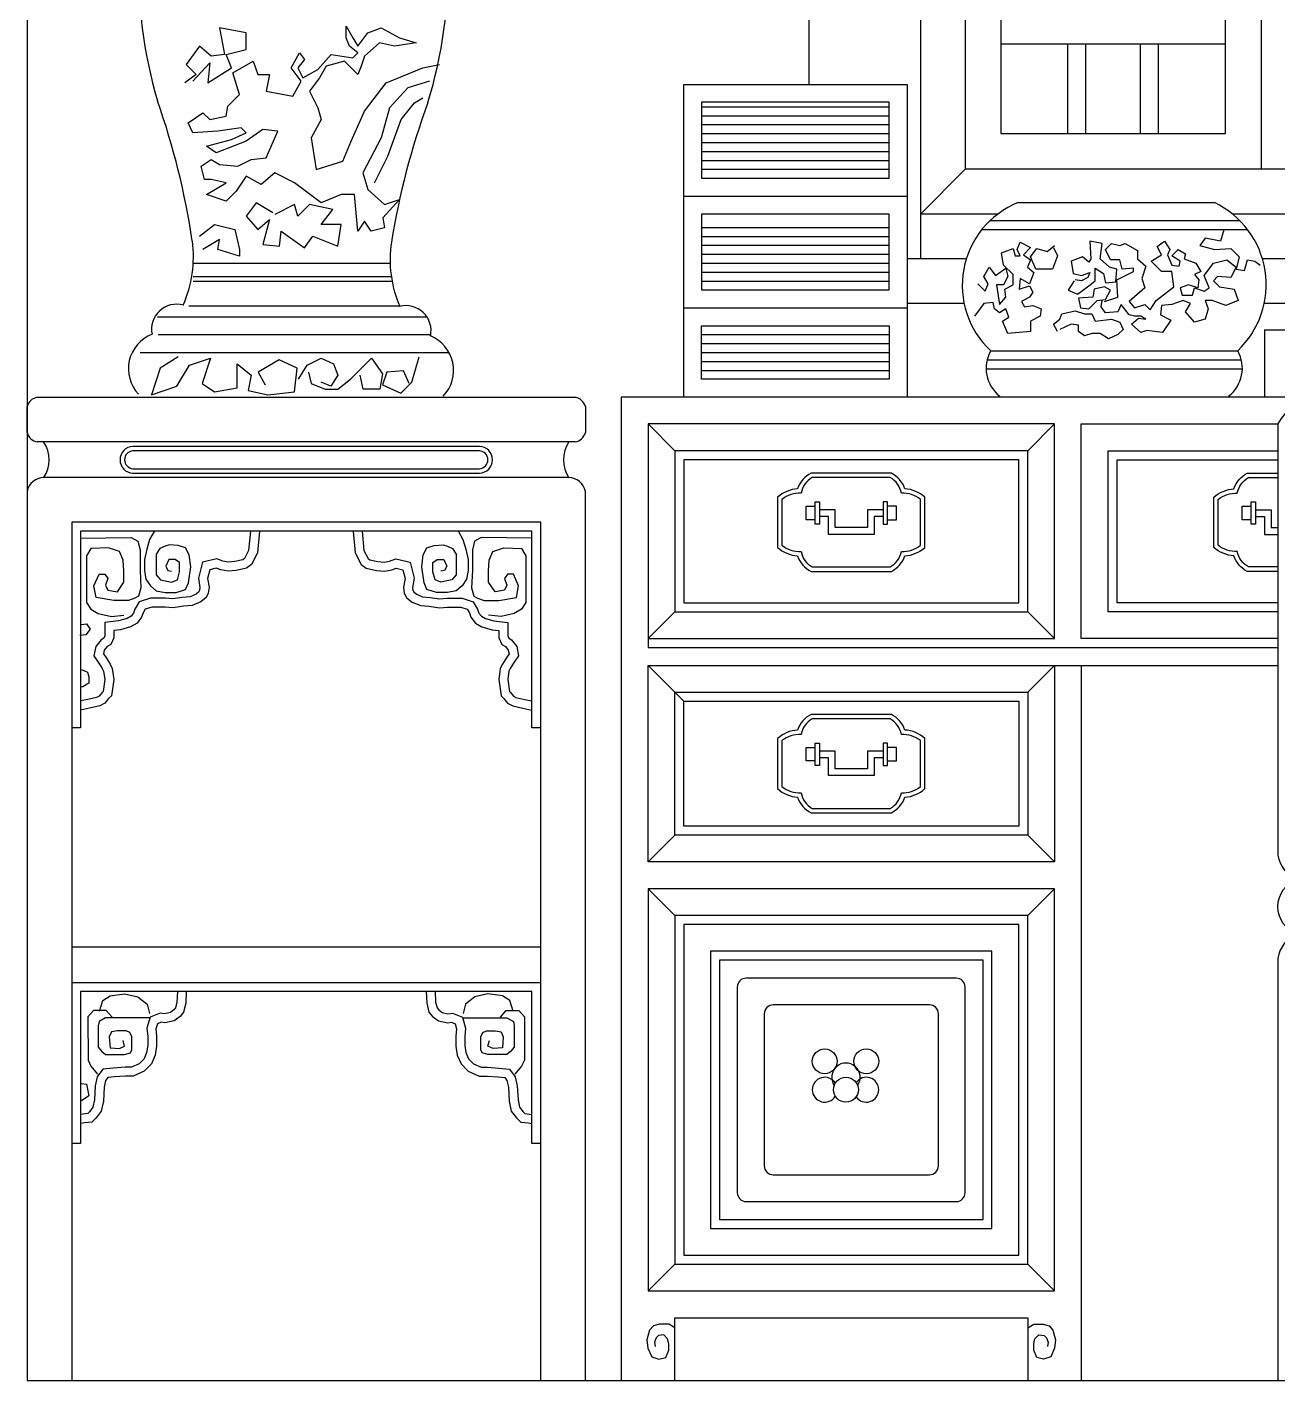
# Model space of a CAD drawing. Extents: x -66030 to 95157, y -13132 to 45879.
# Drawn here: x 77443 to 79134, y -8366 to -6535 of the extents above; entities that cross this region are included whole.
import ezdxf

# ---------------------------------------------------------------- set-up
doc = ezdxf.new("R2010")
doc.units = 0
doc.header["$LTSCALE"] = 100
doc.header["$MEASUREMENT"] = 0
doc.layers.add('立面框架', color=3, linetype='CONTINUOUS')

msp = doc.modelspace()

# ---------------------------------------------------------------- linework, layer by layer
at = {"layer": '立面框架'}
for p, q in [((78499.9, -4522.6), (78499.9, -6613)), ((78650.9, -4522.6), (78650.9, -6848.6)), ((78711.3, -5096.6), (78711.3, -6727.8)), ((79111.6, -5096.6), (79111.6, -6727.8)), ((78759.7, -5144.9), (78759.7, -6679.4)), ((79063.3, -6679.4), (79063.3, -5144.9)), ((79063.3, -6558.6), (78759.7, -6558.6)), ((78850.3, -6679.4), (78850.3, -6558.6)), ((78874.5, -6679.4), (78874.5, -6558.6)), ((78948.5, -6679.4), (78948.5, -6558.6)), ((78972.6, -6679.4), (78972.6, -6558.6)), ((78330.7, -7035.9), (78330.7, -6613)), ((78330.7, -6613), (78632.8, -6613)), ((78632.8, -6613), (78632.8, -7035.9)), ((78354.9, -6637.1), (78354.9, -6739.8)), ((78608.6, -6637.1), (78354.9, -6637.1)), ((78354.9, -6643.2), (78608.6, -6643.2)), ((78608.6, -6739.8), (78608.6, -6637.1)), ((78354.9, -6655.3), (78608.6, -6655.3)), ((78354.9, -6667.3), (78608.6, -6667.3)), ((78354.9, -6679.4), (78608.6, -6679.4)), ((78759.7, -6679.4), (79063.3, -6679.4)), ((78354.9, -6691.5), (78608.6, -6691.5)), ((78354.9, -6703.6), (78608.6, -6703.6)), ((78354.9, -6715.7), (78608.6, -6715.7)), ((78354.9, -6727.8), (78608.6, -6727.8)), ((78711.3, -6727.8), (78650.9, -6788.2)), ((79164.4, -6727.8), (78711.3, -6727.8)), ((78354.9, -6739.8), (78608.6, -6739.8)), ((78330.7, -6764), (78632.8, -6764)), ((78354.9, -6788.2), (78354.9, -6890.9)), ((78608.6, -6788.2), (78354.9, -6788.2)), ((78608.6, -6890.9), (78608.6, -6788.2)), ((78755.5, -6788.2), (78650.9, -6788.2)), ((78782.7, -6772.8), (79048.6, -6772.8)), ((79164.4, -6788.2), (79072.9, -6788.2)), ((78354.9, -6806.3), (78608.6, -6806.3)), ((78354.9, -6818.4), (78608.6, -6818.4)), ((78354.9, -6830.5), (78608.6, -6830.5)), ((78354.9, -6842.5), (78608.6, -6842.5)), ((77667.4, -6854.6), (77933.7, -6854.6)), ((78354.9, -6854.6), (78608.6, -6854.6)), ((78712.9, -6848.6), (78632.8, -6848.6)), ((79164.4, -6848.6), (79113.3, -6848.6)), ((77667.4, -6872.8), (77935.2, -6872.8)), ((77667.4, -6878.8), (77936.2, -6878.8)), ((78354.9, -6866.7), (78608.6, -6866.7)), ((78354.9, -6878.8), (78608.6, -6878.8)), ((78354.9, -6890.9), (78608.6, -6890.9)), ((77661.4, -6912.5), (77947.9, -6912.5)), ((78330.7, -6915), (78632.8, -6915)), ((78709.8, -6909), (78632.8, -6909)), ((79164.4, -6909), (79115.8, -6909)), ((77619, -6927.1), (77983.2, -6927.1)), ((77620.1, -6951.3), (77989.2, -6951.3)), ((78354.9, -7011.7), (78354.9, -6939.2)), ((78354.9, -6939.2), (78608.6, -6939.2)), ((78354.9, -6951.3), (78608.6, -6951.3)), ((78608.6, -6939.2), (78608.6, -7011.7)), ((79726.3, -6945.3), (79115.8, -6945.3)), ((79116.1, -6945.3), (79116.1, -7035.9)), ((78354.9, -6963.4), (78608.6, -6963.4)), ((78745.9, -6973.1), (79079.9, -6973.1)), ((77595.8, -6975.5), (78013.5, -6975.5)), ((78354.9, -6975.5), (78608.6, -6975.5)), ((78354.9, -6987.5), (78608.6, -6987.5)), ((78354.9, -6999.6), (78608.6, -6999.6)), ((78608.6, -7011.7), (78354.9, -7011.7)), ((77456.5, -7035.9), (78184, -7035.9)), ((79167.7, -7035.9), (78246.1, -7035.9)), ((78246.1, -7035.9), (78246.1, -8365)), ((77442.6, -7083.8), (77442.6, -7048.4)), ((78197.8, -7048.4), (78197.8, -7083.8)), ((78282.4, -7072.1), (78282.4, -7362.1)), ((78832.2, -7072.1), (78282.4, -7072.1)), ((78832.2, -7362.1), (78832.2, -7072.1)), ((78868.4, -7362.1), (78868.4, -7072.1)), ((78868.4, -7072.1), (79134.2, -7072.1)), ((78184, -7096.3), (77456.5, -7096.3)), ((78175.4, -7144.6), (77465, -7144.6)), ((77442.6, -7163.2), (77442.6, -8365)), ((78197.8, -8365), (78197.8, -7163.2)), ((78137.4, -7205), (77503.1, -7205)), ((77503.1, -7205), (77503.1, -8365)), ((78137.4, -8365), (78137.4, -7205)), ((78125.3, -7217.1), (77515.1, -7217.1)), ((77515.1, -7217.1), (77515.1, -7482.9)), ((77756.8, -7217.1), (77754.1, -7246.3)), ((77883.7, -7217.1), (77886.4, -7246.3)), ((78125.3, -7482.9), (78125.3, -7217.1)), ((77754.1, -7246.3), (77746.2, -7262.1)), ((77886.4, -7246.3), (77894.3, -7262.1)), ((77746.2, -7262.1), (77739.2, -7267.1)), ((77894.3, -7262.1), (77901.2, -7267.1)), ((77689.7, -7269.1), (77686.7, -7280.9)), ((77686.7, -7280.9), (77688.7, -7292.8)), ((77698.6, -7267.1), (77689.7, -7269.1)), ((77704.5, -7269.1), (77698.6, -7267.1)), ((77714.5, -7271), (77704.5, -7269.1)), ((77725.4, -7270), (77714.5, -7271)), ((77739.2, -7267.1), (77725.4, -7270)), ((77901.2, -7267.1), (77915.1, -7270)), ((77915.1, -7270), (77926, -7271)), ((77926, -7271), (77935.9, -7269.1)), ((77935.9, -7269.1), (77941.9, -7267.1)), ((77941.9, -7267.1), (77950.8, -7269.1)), ((77950.8, -7269.1), (77953.8, -7280.9)), ((77953.8, -7280.9), (77951.8, -7292.8)), ((77687.7, -7300.7), (77684.7, -7306.7)), ((77688.7, -7292.8), (77687.7, -7300.7)), ((77951.8, -7292.8), (77952.8, -7300.7)), ((77952.8, -7300.7), (77955.7, -7306.7)), ((77611.4, -7319.6), (77602.5, -7322.5)), ((77629.2, -7319.6), (77611.4, -7319.6)), ((77640.1, -7320.6), (77629.2, -7319.6)), ((77654, -7318.6), (77640.1, -7320.6)), ((77665.9, -7317.6), (77654, -7318.6)), ((77677.8, -7312.6), (77665.9, -7317.6)), ((77684.7, -7306.7), (77677.8, -7312.6)), ((77955.7, -7306.7), (77962.7, -7312.6)), ((77962.7, -7312.6), (77974.6, -7317.6)), ((77974.6, -7317.6), (77986.5, -7318.6)), ((77986.5, -7318.6), (78000.3, -7320.6)), ((78000.3, -7320.6), (78011.2, -7319.6)), ((78011.2, -7319.6), (78029.1, -7319.6)), ((78029.1, -7319.6), (78038, -7322.5)), ((77597.5, -7333.4), (77591.6, -7341.4)), ((77599.5, -7327.5), (77597.5, -7333.4)), ((77602.5, -7322.5), (77599.5, -7327.5)), ((78038, -7322.5), (78041, -7327.5)), ((78041, -7327.5), (78043, -7333.4)), ((78043, -7333.4), (78048.9, -7341.4)), ((77568.8, -7350.3), (77559.8, -7351.3)), ((77559.8, -7351.3), (77559.8, -7361.2)), ((77582.6, -7346.3), (77568.8, -7350.3)), ((77591.6, -7341.4), (77582.6, -7346.3)), ((78048.9, -7341.4), (78057.8, -7346.3)), ((78057.8, -7346.3), (78071.7, -7350.3)), ((78071.7, -7350.3), (78080.6, -7351.3)), ((78080.6, -7351.3), (78080.6, -7361.2)), ((77550.9, -7373), (77547, -7378)), ((77555.9, -7370.1), (77550.9, -7373)), ((77559.8, -7361.2), (77555.9, -7370.1)), ((78080.6, -7361.2), (78084.6, -7370.1)), ((78084.6, -7370.1), (78089.5, -7373)), ((78089.5, -7373), (78093.5, -7378)), ((78282.4, -7362.1), (78282.4, -7374.2)), ((78282.4, -7362.1), (78832.2, -7362.1)), ((78282.4, -7374.2), (79134.2, -7374.2)), ((79134.2, -7362.1), (78868.4, -7362.1)), ((77547, -7378), (77546, -7383)), ((77546, -7383), (77549.9, -7388.9)), ((77549.9, -7388.9), (77554.9, -7396.8)), ((78090.5, -7388.9), (78085.6, -7396.8)), ((78094.5, -7383), (78090.5, -7388.9)), ((78093.5, -7378), (78094.5, -7383)), ((77554.9, -7396.8), (77557.9, -7402.8)), ((77557.9, -7402.8), (77559.8, -7417.6)), ((78082.6, -7402.8), (78080.6, -7417.6)), ((78085.6, -7396.8), (78082.6, -7402.8)), ((78282.4, -7664.2), (78282.4, -7398.4)), ((78282.4, -7398.4), (78832.2, -7398.4)), ((78832.2, -7398.4), (79134.2, -7398.4)), ((78832.2, -7398.4), (78832.2, -7664.2)), ((78868.4, -7398.4), (78868.4, -8365)), ((77559.8, -7417.6), (77556.9, -7439.4)), ((78080.6, -7417.6), (78083.6, -7439.4)), ((77547.9, -7449.3), (77541, -7453.3)), ((77552.9, -7443.4), (77547.9, -7449.3)), ((77556.9, -7439.4), (77552.9, -7443.4)), ((78083.6, -7439.4), (78087.6, -7443.4)), ((78087.6, -7443.4), (78092.5, -7449.3)), ((78092.5, -7449.3), (78099.4, -7453.3)), ((77527.1, -7456.2), (77515.1, -7458.8)), ((77541, -7453.3), (77527.1, -7456.2)), ((78099.4, -7453.3), (78113.3, -7456.2)), ((78113.3, -7456.2), (78125.3, -7458.8)), ((77515.1, -7482.9), (77503.1, -7482.9)), ((78137.4, -7482.9), (78125.3, -7482.9)), ((78832.2, -7664.2), (78282.4, -7664.2)), ((78832.2, -7700.4), (78282.4, -7700.4)), ((78282.4, -7700.4), (78282.4, -8244.2)), ((78832.2, -8244.2), (78832.2, -7700.4)), ((77503.1, -7779), (78137.4, -7779)), ((78747.6, -7785), (78367, -7785)), ((78367, -7785), (78367, -8159.6)), ((78735.5, -7797.1), (78379.1, -7797.1)), ((78379.1, -7797.1), (78379.1, -8147.5)), ((78735.5, -8147.5), (78735.5, -7797.1)), ((78747.6, -8159.6), (78747.6, -7785)), ((77503.1, -7827.3), (78137.4, -7827.3)), ((78125.3, -7839.4), (77515.1, -7839.4)), ((77515.1, -7839.4), (77515.1, -8044.8)), ((77658, -7839.4), (77657.4, -7855.3)), ((77982.4, -7839.4), (77983.1, -7855.3)), ((78125.3, -8044.8), (78125.3, -7839.4)), ((77654.4, -7867.1), (77649.5, -7873)), ((77657.4, -7855.3), (77654.4, -7867.1)), ((77983.1, -7855.3), (77986, -7867.1)), ((77986, -7867.1), (77991, -7873)), ((77618.9, -7882.9), (77616.9, -7889.8)), ((77623.8, -7880.9), (77618.9, -7882.9)), ((77628.8, -7881.9), (77623.8, -7880.9)), ((77641.6, -7878.9), (77628.8, -7881.9)), ((77649.5, -7873), (77641.6, -7878.9)), ((77991, -7873), (77998.9, -7878.9)), ((77998.9, -7878.9), (78011.7, -7881.9)), ((78011.7, -7881.9), (78016.6, -7880.9)), ((78016.6, -7880.9), (78021.6, -7882.9)), ((78021.6, -7882.9), (78023.5, -7889.8)), ((77616.9, -7889.8), (77617.9, -7899.6)), ((77617.9, -7899.6), (77617.9, -7913.4)), ((78023.5, -7889.8), (78022.5, -7899.6)), ((78022.5, -7899.6), (78022.5, -7913.4)), ((77617.9, -7913.4), (77615.9, -7925.3)), ((78022.5, -7913.4), (78024.5, -7925.3)), ((77611, -7937.1), (77601.1, -7947)), ((77615.9, -7925.3), (77611, -7937.1)), ((78024.5, -7925.3), (78029.5, -7937.1)), ((78029.5, -7937.1), (78039.3, -7947)), ((77548.9, -7959.8), (77546.9, -7968.7)), ((77551.8, -7955.8), (77548.9, -7959.8)), ((77560.7, -7954.9), (77551.8, -7955.8)), ((77575.5, -7953.9), (77560.7, -7954.9)), ((77586.3, -7953.9), (77575.5, -7953.9)), ((77601.1, -7947), (77586.3, -7953.9)), ((78039.3, -7947), (78054.1, -7953.9)), ((78054.1, -7953.9), (78065, -7953.9)), ((78065, -7953.9), (78079.8, -7954.9)), ((78079.8, -7954.9), (78088.6, -7955.8)), ((78088.6, -7955.8), (78091.6, -7959.8)), ((78091.6, -7959.8), (78093.6, -7968.7)), ((77546.9, -7968.7), (77545.9, -7987.4)), ((78093.6, -7968.7), (78094.6, -7987.4)), ((77545.9, -7987.4), (77542.9, -8001.2)), ((78094.6, -7987.4), (78097.5, -8001.2)), ((77530.1, -8016), (77520.2, -8017)), ((77536, -8010.1), (77530.1, -8016)), ((77542.9, -8001.2), (77536, -8010.1)), ((78097.5, -8001.2), (78104.4, -8010.1)), ((78104.4, -8010.1), (78110.3, -8016)), ((78110.3, -8016), (78120.2, -8017)), ((77520.2, -8017), (77515.3, -8017.9)), ((78120.2, -8017), (78125.1, -8017.9)), ((77515.1, -8044.8), (77503.1, -8044.8)), ((78137.4, -8044.8), (78125.3, -8044.8)), ((78367, -8159.6), (78747.6, -8159.6)), ((78379.1, -8147.5), (78735.5, -8147.5)), ((78282.4, -8244.2), (78832.2, -8244.2)), ((78318.6, -8365), (78318.6, -8280.4)), ((78318.6, -8280.4), (78795.9, -8280.4)), ((78795.9, -8280.4), (78795.9, -8365))]:
    msp.add_line(p, q, dxfattribs=at)
for points in [[(77442.6, -8365), (83182, -8365), (83182, -4377.6), (82306, -4377.6), (82306, -4293.1), (82336.2, -4293.1), (82336.2, -4220.6), (78288.4, -4220.6), (78288.4, -4293.1), (78318.6, -4293.1), (78318.6, -4377.6), (77442.6, -4377.6), (77442.6, -8365)], [(77667, -6608.6), (77689.6, -6583.8), (77687.3, -6610.9), (77718.9, -6590.6), (77712.1, -6572.6), (77739.1, -6565.8), (77739.1, -6543.3), (77703.1, -6536.5), (77709.8, -6572.6), (77691.8, -6574.8), (77676, -6561.3), (77658, -6586.1), (77671.5, -6599.6), (77655.8, -6610.9)], [(77987, -6608.6), (77957.7, -6617.6), (77933, -6644.6), (77921.7, -6685.2), (77896.9, -6732.5), (77903.7, -6755), (77926.2, -6775.3), (77946.5, -6768.5), (77923.9, -6793.3), (77926.2, -6806.8), (77908.2, -6811.3), (77899.2, -6797.8), (77890.1, -6811.3), (77885.6, -6761.8), (77867.6, -6761.8), (77840.6, -6773), (77804.5, -6746), (77777.5, -6732.5), (77759.4, -6748.2), (77739.1, -6737), (77725.6, -6757.2), (77712.1, -6770.8), (77685.1, -6761.8), (77712.1, -6746), (77691.8, -6741.5), (77682.8, -6741.5), (77678.3, -6723.5), (77691.8, -6714.5), (77703.1, -6721.2), (77727.9, -6723.5), (77745.9, -6714.5), (77766.2, -6712.2), (77782, -6676.2), (77761.7, -6673.9), (77739.1, -6689.7), (77698.6, -6705.4), (77685.1, -6696.4), (77718.9, -6687.4), (77739.1, -6678.4), (77732.4, -6671.7), (77700.8, -6676.2), (77667, -6678.4), (77660.3, -6664.9), (77680.5, -6651.4), (77689.6, -6660.4), (77712.1, -6655.9), (77714.3, -6642.4), (77730.1, -6626.6), (77721.1, -6597.3), (77748.2, -6581.6), (77754.9, -6599.6), (77770.7, -6599.6), (77766.2, -6622.1), (77802.2, -6628.9), (77813.5, -6608.6), (77800, -6590.6), (77811.3, -6570.3), (77818, -6579.3), (77809, -6590.6), (77815.8, -6604.1), (77836, -6592.8), (77854.1, -6572.6), (77883.4, -6577.1), (77890.1, -6570.3), (77878.9, -6561.3), (77874.4, -6550.1), (77874.4, -6534.3), (77883.4, -6550.1), (77890.1, -6561.3), (77903.7, -6543.3), (77921.7, -6536.5), (77946.5, -6550.1), (77969, -6556.8), (77939.7, -6561.3), (77919.4, -6556.8), (77899.2, -6574.8), (77894.6, -6588.3), (77890.1, -6599.6), (77872.1, -6581.6), (77847.3, -6588.3), (77838.3, -6604.1), (77824.8, -6622.1), (77836, -6644.6), (77840.6, -6660.4), (77827, -6685.2), (77833.8, -6728), (77869.9, -6716.7), (77881.1, -6689.7), (77899.2, -6649.1), (77928.4, -6610.9), (77978, -6590.6), (78000.6, -6586.1)], [(77912.7, -6746), (77930.7, -6710), (77948.7, -6660.4), (77966.8, -6637.9), (77978, -6631.1)], [(77775.2, -6786.5), (77752.7, -6773), (77739.1, -6791), (77754.9, -6809), (77770.7, -6795.5), (77761.7, -6829.3), (77784.2, -6831.6), (77786.5, -6811.3), (77818, -6833.8), (77829.3, -6818.1), (77863.1, -6831.6), (77867.6, -6802.3), (77840.6, -6802.3), (77856.3, -6782), (77824.8, -6775.3), (77809, -6791), (77804.5, -6775.3), (77777.5, -6788.8)], [(77676, -6818.1), (77696.3, -6802.3), (77723.4, -6809), (77730.1, -6836.1), (77730.1, -6845.1), (77700.8, -6836.1), (77703.1, -6822.6), (77680.5, -6836.1)], [(78745.1, -6797), (79082.6, -6797)], [(78728.4, -6882.6), (78738.2, -6892.4), (78742.4, -6882.6), (78736.8, -6872.8), (78743.8, -6860.2), (78752.2, -6871.4), (78766.3, -6861.6), (78769.1, -6872.8), (78763.4, -6884), (78753.6, -6884), (78757.8, -6910.7), (78766.3, -6900.8), (78764.8, -6889.6), (78776.1, -6884), (78776.1, -6870), (78763.4, -6857.4), (78760.6, -6840.5), (78776.1, -6834.9), (78778.9, -6844.7), (78785.9, -6844.7), (78781.7, -6836.3), (78785.9, -6826.5), (78799.9, -6833.5), (78790.1, -6843.3)], [(78734, -6809.1), (79093.2, -6809.1)], [(78858.9, -6878.4), (78850.5, -6891), (78863.1, -6896.6), (78878.5, -6885.4), (78887, -6878.4), (78887, -6861.6), (78898.2, -6868.6), (78901, -6881.2), (78915, -6879.8), (78916.4, -6863), (78906.6, -6860.2), (78894, -6848.9), (78896.8, -6827.9), (78879.9, -6825.1), (78881.4, -6848.9), (78878.5, -6853.2), (78870.1, -6846.1), (78854.7, -6851.8), (78857.5, -6868.6), (78868.7, -6871.4), (78879.9, -6867.2), (78877.1, -6874.2), (78868.7, -6878.4), (78860.3, -6877)], [(78899.6, -6906.5), (78917.8, -6900.8), (78916.4, -6877), (78938.9, -6865.8), (78938.9, -6861.6), (78923.5, -6863), (78920.7, -6850.3), (78908, -6850.3), (78901, -6836.3), (78909.4, -6827.9), (78920.7, -6830.7), (78927.7, -6827.9), (78944.5, -6837.7), (78944.5, -6848.9), (78955.7, -6858.8), (78950.1, -6875.6), (78954.3, -6888.2), (78933.3, -6906.5), (78940.3, -6914.9), (78954.3, -6910.7), (78961.4, -6917.7), (78969.8, -6905.1), (78993.6, -6886.8), (78990.8, -6865.8), (78976.8, -6865.8), (78962.8, -6851.8), (78976.8, -6843.3), (78971.2, -6832.1), (78981, -6825.1), (78988, -6836.3), (78985.2, -6843.3), (78990.8, -6857.4), (79000.7, -6858.8), (79002.1, -6851.8), (78990.8, -6844.7), (78999.3, -6836.3), (79009.1, -6841.9), (79007.7, -6848.9), (79023.1, -6854.6), (79030.1, -6865.8), (79021.7, -6870), (79027.3, -6877), (79025.9, -6888.2), (79013.3, -6884), (79002.1, -6888.2), (79004.9, -6898), (79018.9, -6898), (79021.7, -6888.2), (79034.4, -6892.4), (79041.4, -6888.2), (79034.4, -6871.4), (79047, -6854.6), (79065.2, -6850.3), (79077.9, -6860.2), (79070.8, -6874.2), (79052.6, -6872.8), (79047, -6878.4), (79055.4, -6886.8), (79075.1, -6889.6), (79080.7, -6905.1), (79063.8, -6912.1), (79045.6, -6905.1), (79035.8, -6905.1), (79040, -6916.3), (79035.8, -6930.3), (79021.7, -6934.5), (79009.1, -6920.5), (79016.1, -6909.3), (79006.3, -6905.1), (78990.8, -6910.7), (78976.8, -6912.1), (78975.4, -6924.7), (78989.4, -6931.7), (78978.2, -6948.5), (78957.1, -6945.7), (78948.7, -6948.5), (78936.1, -6937.3), (78945.9, -6928.9), (78955.7, -6930.3), (78948.7, -6926.1), (78940.3, -6926.1), (78933.3, -6924.7), (78922.1, -6910.7), (78917.8, -6920.5), (78901, -6921.9), (78895.4, -6913.5), (78896.8, -6905.1)], [(79061, -6809.7), (79056.8, -6825.1), (79035.8, -6820.9), (79028.7, -6830.7), (79048.4, -6836.3), (79070.8, -6834.9), (79082.1, -6846.1), (79077.9, -6863), (79089.1, -6864.4), (79093.3, -6850.3), (79103.1, -6851.8), (79110.1, -6857.4)], [(78790.1, -6843.3), (78799.9, -6850.3), (78795.7, -6860.2), (78804.2, -6867.2), (78798.5, -6882.6), (78785.9, -6875.6), (78784.5, -6889.6), (78798.5, -6885.4), (78802.7, -6893.8), (78798.5, -6900.8), (78787.3, -6906.5), (78791.5, -6913.5), (78802.7, -6912.1), (78814, -6916.3), (78812.6, -6926.1), (78799.9, -6933.1), (78799.9, -6947.1), (78769.1, -6949.9), (78762, -6933.1), (78770.5, -6927.5), (78766.3, -6916.3), (78757.8, -6921.9), (78750.8, -6916.3), (78749.4, -6907.9), (78736.8, -6909.3), (78724.1, -6926.1)], [(78830.8, -6833.5), (78836.4, -6844.7), (78829.4, -6863), (78816.8, -6863), (78807, -6863), (78799.9, -6846.1), (78808.4, -6834.9), (78822.4, -6839.1), (78832.2, -6830.7)], [(78864.5, -6902.2), (78867.3, -6914.9), (78878.5, -6916.3), (78889.8, -6905.1), (78901, -6903.7), (78908, -6891), (78899.6, -6886.8), (78885.6, -6889.6), (78884.2, -6900.8), (78864.5, -6902.2)], [(78836.4, -6947.1), (78830.8, -6937.3), (78839.2, -6930.3), (78842, -6923.3), (78860.3, -6919.1), (78872.9, -6923.3), (78882.8, -6923.3), (78887, -6933.1), (78909.4, -6930.3), (78920.7, -6934.5), (78924.9, -6944.3), (78917.8, -6951.3), (78905.2, -6957), (78894, -6949.9), (78882.8, -6949.9), (78872.9, -6952.7), (78864.5, -6947.1), (78864.5, -6938.7), (78854.7, -6937.3), (78839.2, -6944.3)], [(77647.1, -6981.4), (77622.5, -6996.5), (77611.1, -7032.5), (77645.2, -7021.1), (77662.2, -6992.7), (77690.6, -6983.3), (77679.3, -7017.3), (77696.3, -7028.7), (77726.6, -7023), (77726.6, -6990.8), (77745.5, -7006), (77741.8, -7026.8), (77768.3, -7032.5), (77804.2, -7028.7), (77808, -6996.5), (77783.4, -6985.2), (77755, -7002.2), (77764.5, -7019.2)], [(77809.9, -7011.6), (77821.3, -6992.7), (77840.2, -6983.3), (77857.2, -6990.8), (77862.9, -7006), (77853.4, -7021.1), (77840.2, -7015.4)], [(77823.2, -7002.2), (77826.9, -7017.3), (77845.9, -7024.9), (77862.9, -7024.9), (77879.9, -7011.6), (77908.3, -6983.3), (77923.5, -7004.1), (77919.7, -7024.9), (77897, -7024.9), (77893.2, -7006)], [(77959.5, -7017.3), (77951.9, -7000.3), (77929.2, -7002.2), (77923.5, -7019.2), (77948.1, -7030.6), (77963.2, -7015.4), (77972.7, -6981.4)], [(78741, -6985.2), (79084.8, -6985.2)], [(78739.6, -6997.3), (79086.3, -6997.3)], [(78282.4, -7072.1), (78318.6, -7108.4)], [(78832.2, -7072.1), (78795.9, -7108.4)], [(79134.2, -7325.9), (78904.7, -7325.9), (78904.7, -7108.4), (79134.2, -7108.4)], [(79134.2, -7313.8), (78916.7, -7313.8), (78916.7, -7120.5), (79134.2, -7120.5)], [(78508.3, -7201.5), (78496.2, -7201.5), (78496.2, -7183.4), (78508.3, -7183.4)], [(78600.3, -7188.1), (78579.1, -7188.1), (78579.1, -7212.2), (78557.3, -7212.2), (78535.4, -7212.2), (78535.4, -7188.1), (78514.3, -7188.1)], [(78606.3, -7201.5), (78618.4, -7201.5), (78618.4, -7183.4), (78606.3, -7183.4)], [(79098.2, -7201.5), (79086.1, -7201.5), (79086.1, -7183.4), (79098.2, -7183.4)], [(79104.2, -7188.1), (79125.4, -7188.1), (79125.4, -7212.2), (79134.2, -7212.2)], [(78600.3, -7197.1), (78588.2, -7197.1), (78588.2, -7221.3), (78557.3, -7221.3), (78526.4, -7221.3), (78526.4, -7197.1), (78514.3, -7197.1)], [(79104.2, -7197.1), (79116.3, -7197.1), (79116.3, -7221.3), (79134.2, -7221.3)], [(77744.7, -7217.1), (77742.3, -7242.9), (77736.7, -7254), (77734.3, -7255.8), (77723.5, -7258.1), (77715.1, -7258.8), (77707.6, -7257.4), (77699.2, -7254.6), (77679.8, -7258.9), (77674.4, -7280.4), (77676.5, -7293.1), (77676, -7297.2), (77675, -7299.1), (77671.4, -7302.2), (77663, -7305.7), (77652.6, -7306.6), (77639.8, -7308.4), (77629.8, -7307.5), (77609.4, -7307.5), (77594.4, -7312.5), (77588.4, -7322.4), (77586.7, -7327.7), (77583.4, -7332), (77578, -7335.1), (77566.4, -7338.4), (77547.8, -7340.4), (77547.8, -7358.6), (77546.4, -7361.7), (77542.8, -7363.8), (77535.7, -7372.7), (77533.1, -7385.5), (77539.8, -7395.5), (77544.3, -7402.7), (77546.1, -7406.4), (77547.6, -7417.6), (77545.4, -7433.7), (77544, -7435.2), (77540.1, -7439.9), (77536.6, -7441.9), (77524.6, -7444.4), (77515.1, -7446.4)], [(77515.2, -7226.5), (77583.6, -7225.5), (77592.5, -7230.4), (77595.5, -7242.3), (77595.5, -7270), (77596.5, -7293.8), (77593.5, -7304.7), (77588.6, -7307.7), (77579.7, -7310.7), (77559.8, -7310.7), (77536.1, -7306.7), (77533.1, -7290.8), (77540, -7275), (77547.9, -7275), (77551.9, -7280.9), (77548.9, -7289.9), (77551.9, -7296.8), (77564.8, -7298.8), (77573.7, -7285.9), (77573.7, -7271), (77572.7, -7256.2), (77567.8, -7244.3), (77552.9, -7239.3), (77529.1, -7240.3), (77523.2, -7250.2), (77523.2, -7313.6), (77529.1, -7322.5), (77539, -7328.5), (77556.9, -7332.4), (77573.7, -7330.5)], [(77614.4, -7217.6), (77608.4, -7228.4), (77604.4, -7241.3), (77601.5, -7255.2), (77601.5, -7270), (77603.4, -7281.9), (77609.4, -7290.8), (77617.3, -7297.8), (77629.2, -7299.8), (77644.1, -7299.8), (77657, -7295.8), (77660.9, -7286.9), (77663.9, -7265.1), (77661.9, -7249.2), (77657, -7239.3), (77647.1, -7236.4), (77635.2, -7235.4), (77629.2, -7237.4), (77622.3, -7240.3), (77617.3, -7248.3), (77617.3, -7262.1), (77617.3, -7276), (77623.3, -7282.9), (77638.1, -7285.9), (77646.1, -7282.9), (77649, -7272), (77649, -7259.2), (77643.1, -7255.2), (77634.2, -7255.2), (77630.2, -7264.1), (77633.2, -7270), (77638.1, -7271)], [(77895.8, -7217.1), (77898.2, -7242.9), (77903.8, -7254), (77906.2, -7255.8), (77916.9, -7258.1), (77925.4, -7258.8), (77932.8, -7257.4), (77941.2, -7254.6), (77960.7, -7258.9), (77966.1, -7280.4), (77964, -7293.1), (77964.5, -7297.2), (77965.5, -7299.1), (77969.1, -7302.2), (77977.5, -7305.7), (77987.8, -7306.6), (78000.6, -7308.4), (78010.7, -7307.5), (78031, -7307.5), (78046.1, -7312.5), (78052, -7322.4), (78053.8, -7327.7), (78057, -7332), (78062.5, -7335.1), (78074, -7338.4), (78092.7, -7340.4), (78092.7, -7358.6), (78094.1, -7361.7), (78097.6, -7363.8), (78104.8, -7372.7), (78107.3, -7385.5), (78100.7, -7395.5), (78096.1, -7402.7), (78094.3, -7406.4), (78092.8, -7417.6), (78095, -7433.7), (78096.5, -7435.2), (78100.4, -7439.9), (78103.8, -7441.9), (78115.8, -7444.4), (78125.3, -7446.4)], [(78026.1, -7217.6), (78032.1, -7228.4), (78036, -7241.3), (78039, -7255.2), (78039, -7270), (78037, -7281.9), (78031.1, -7290.8), (78023.1, -7297.8), (78011.2, -7299.8), (77996.4, -7299.8), (77983.5, -7295.8), (77979.5, -7286.9), (77976.6, -7265.1), (77978.5, -7249.2), (77983.5, -7239.3), (77993.4, -7236.4), (78005.3, -7235.4), (78011.2, -7237.4), (78018.2, -7240.3), (78023.1, -7248.3), (78023.1, -7262.1), (78023.1, -7276), (78017.2, -7282.9), (78002.3, -7285.9), (77994.4, -7282.9), (77991.4, -7272), (77991.4, -7259.2), (77997.4, -7255.2), (78006.3, -7255.2), (78010.2, -7264.1), (78007.3, -7270), (78002.3, -7271)], [(78125.2, -7226.5), (78056.8, -7225.5), (78047.9, -7230.4), (78044.9, -7242.3), (78044.9, -7270), (78043.9, -7293.8), (78046.9, -7304.7), (78051.9, -7307.7), (78060.8, -7310.7), (78080.6, -7310.7), (78104.4, -7306.7), (78107.4, -7290.8), (78100.4, -7275), (78092.5, -7275), (78088.5, -7280.9), (78091.5, -7289.9), (78088.5, -7296.8), (78075.7, -7298.8), (78066.7, -7285.9), (78066.7, -7271), (78067.7, -7256.2), (78072.7, -7244.3), (78087.6, -7239.3), (78111.3, -7240.3), (78117.3, -7250.2), (78117.3, -7313.6), (78111.3, -7322.5), (78101.4, -7328.5), (78083.6, -7332.4), (78066.7, -7330.5)], [(78282.4, -7362.1), (78318.6, -7325.9)], [(78832.2, -7362.1), (78795.9, -7325.9)], [(77516.2, -7343.3), (77523.2, -7342.3), (77528.1, -7349.3), (77522.2, -7357.2), (77514.2, -7358.2)], [(77516.2, -7403.8), (77524.2, -7407.7), (77526.1, -7413.7), (77526.1, -7422.6), (77518.2, -7427.5), (77515.1, -7427.5)], [(78282.4, -7398.4), (78330.7, -7446.7)], [(78832.2, -7398.4), (78795.9, -7434.6)], [(78508.3, -7527.7), (78496.2, -7527.7), (78496.2, -7509.6), (78508.3, -7509.6)], [(78600.3, -7514.3), (78579.1, -7514.3), (78579.1, -7538.5), (78557.3, -7538.5), (78535.4, -7538.5), (78535.4, -7514.3), (78514.3, -7514.3)], [(78606.3, -7527.7), (78618.4, -7527.7), (78618.4, -7509.6), (78606.3, -7509.6)], [(78600.3, -7523.4), (78588.2, -7523.4), (78588.2, -7547.5), (78557.3, -7547.5), (78526.4, -7547.5), (78526.4, -7523.4), (78514.3, -7523.4)], [(78282.4, -7664.2), (78318.6, -7627.9)], [(78832.2, -7664.2), (78795.9, -7627.9)], [(78282.4, -7700.4), (78318.6, -7736.7)], [(78795.9, -7736.7), (78832.2, -7700.4)], [(77645.9, -7839.4), (77645.3, -7853.6), (77643.4, -7861.5), (77641.1, -7864.2), (77636.4, -7867.7), (77628.6, -7869.5), (77622.7, -7868.4), (77608.9, -7873.9), (77604.7, -7888.7), (77605.8, -7900.2), (77605.8, -7912.4), (77604.2, -7921.9), (77600.8, -7930.3), (77594.1, -7936.9), (77583.7, -7941.8), (77575.1, -7941.8), (77559.6, -7942.8), (77545.3, -7944.4), (77537.6, -7954.6), (77534.9, -7967), (77533.9, -7985.8), (77531.7, -7995.9), (77527, -8002), (77524.6, -8004.4), (77518.5, -8005), (77515.1, -8005.7)], [(77540.5, -7865.7), (77544.9, -7851.3), (77554.8, -7845.4), (77574.5, -7842.5), (77592.3, -7846.4), (77605.1, -7856.3), (77608, -7869.1)], [(77994.5, -7839.4), (77995.1, -7853.6), (77997.1, -7861.5), (77999.4, -7864.2), (78004.1, -7867.7), (78011.9, -7869.5), (78017.8, -7868.4), (78031.5, -7873.9), (78035.8, -7888.7), (78034.6, -7900.2), (78034.6, -7912.4), (78036.2, -7921.9), (78039.7, -7930.3), (78046.4, -7936.9), (78056.8, -7941.8), (78065.4, -7941.8), (78080.8, -7942.8), (78095.2, -7944.4), (78102.8, -7954.6), (78105.6, -7967), (78106.6, -7985.8), (78108.8, -7995.9), (78113.5, -8002), (78115.8, -8004.4), (78122, -8005), (78125.3, -8005.7)], [(78100, -7865.7), (78095.5, -7851.3), (78085.7, -7845.4), (78066, -7842.5), (78048.2, -7846.4), (78035.4, -7856.3), (78032.4, -7869.1)], [(77557.7, -7874), (77549.8, -7865.1), (77532.7, -7865), (77525, -7873.5), (77525.2, -7932.2), (77529.1, -7940.1), (77538, -7950.9)], [(78082.7, -7874), (78090.6, -7865.1), (78107.8, -7865), (78115.5, -7873.5), (78115.3, -7932.2), (78111.3, -7940.1), (78102.5, -7950.9)], [(77608, -7875), (77548.9, -7875), (77540, -7879.9), (77539, -7885.8), (77539, -7914.4), (77543.9, -7920.3), (77548.9, -7924.3), (77574.5, -7924.3), (77582.4, -7922.3), (77584.4, -7918.4), (77584.4, -7900.6), (77581.4, -7894.7), (77576.5, -7892.7), (77564.6, -7892.7), (77556.7, -7893.7), (77553.8, -7900.6), (77554.8, -7915.4), (77567.6, -7916.4), (77574.5, -7913.4), (77572.5, -7905.6)], [(78032.4, -7875), (78091.6, -7875), (78100.5, -7879.9), (78101.5, -7885.8), (78101.5, -7914.4), (78096.5, -7920.3), (78091.6, -7924.3), (78066, -7924.3), (78058.1, -7922.3), (78056.1, -7918.4), (78056.1, -7900.6), (78059, -7894.7), (78064, -7892.7), (78075.8, -7892.7), (78083.7, -7893.7), (78086.7, -7900.6), (78085.7, -7915.4), (78072.9, -7916.4), (78066, -7913.4), (78067.9, -7905.6)], [(77516.3, -7963.7), (77523.2, -7964.7), (77526.2, -7980.5), (77515.1, -7988.1)], [(78282.4, -8244.2), (78318.6, -8207.9)], [(78795.9, -8207.9), (78832.2, -8244.2)], [(78318.5, -8294.1), (78310.4, -8288.9), (78297.8, -8288.9), (78289.7, -8291.1), (78284.5, -8297), (78280.8, -8310.3), (78282.3, -8321.4), (78287.5, -8333.2), (78297.2, -8336.5), (78306.3, -8334.3), (78310.4, -8324.3), (78310.4, -8315.5), (78308.9, -8308.8), (78303.7, -8303.7), (78296.4, -8304.4), (78293.4, -8307.4), (78291.2, -8313.3), (78291.9, -8319.2)], [(78796, -8294.1), (78804.2, -8288.9), (78816.7, -8288.9), (78824.9, -8291.1), (78830, -8297), (78833.7, -8310.3), (78832.3, -8321.4), (78827, -8333.2), (78817.4, -8336.5), (78808.2, -8334.3), (78804.2, -8324.3), (78804.2, -8315.5), (78805.6, -8308.8), (78810.8, -8303.7), (78818.2, -8304.4), (78821.2, -8307.4), (78823.4, -8313.3), (78822.6, -8319.2)]]:
    msp.add_lwpolyline(points, dxfattribs=at)
for points in [[(79248.6, -7014, 0.288425), (79134.2, -7072.1), (79134.2, -7655, 0.2489), (79160, -7688.3, 0.318588), (79133.9, -7724.6, 0.320098), (79160, -7760.8, 0.2489), (79134.2, -7794.2), (79134.2, -8365.8)], [(79134.2, -7271.5), (79092.9, -7271.5, -0.195855), (79074.7, -7250.5, -0.165034), (79047.5, -7238.9), (79047.5, -7171.2, -0.165034), (79074.7, -7159.6, -0.195855), (79092.9, -7138.6), (79134.2, -7138.6)], [(79134.2, -7265.4), (79094.5, -7265.4, -0.218966), (79079.3, -7244.6, -0.17514), (79053.6, -7236.1), (79053.6, -7174, -0.17514), (79079.3, -7165.5, -0.218966), (79094.5, -7144.6), (79134.2, -7144.6)]]:
    msp.add_lwpolyline(points, format="xyb", dxfattribs=at)
for points in [[(77585.7, -7138.6), (78054.7, -7138.6, 0.954422), (78054.7, -7102.3), (77585.7, -7102.3, 0.954422)], [(77585.9, -7132.5), (78054.6, -7132.5, 0.94447), (78054.6, -7108.4), (77585.9, -7108.4, 0.94447)], [(78611.5, -7271.5, 0.195855), (78629.8, -7250.5, 0.165034), (78657, -7238.9), (78657, -7171.2, 0.165034), (78629.8, -7159.6, 0.195855), (78611.5, -7138.6), (78503, -7138.6, 0.195855), (78484.7, -7159.6, 0.165034), (78457.6, -7171.2), (78457.6, -7238.9, 0.165034), (78484.7, -7250.5, 0.195855), (78503, -7271.5)], [(78610, -7265.4, 0.218966), (78625.2, -7244.6, 0.17514), (78650.9, -7236.1), (78650.9, -7174, 0.17514), (78625.2, -7165.5, 0.218966), (78610, -7144.6), (78504.5, -7144.6, 0.218966), (78489.4, -7165.5, 0.17514), (78463.6, -7174), (78463.6, -7236.1, 0.17514), (78489.4, -7244.6, 0.218966), (78504.5, -7265.4)], [(78611.5, -7597.7, 0.195855), (78629.8, -7576.7, 0.165034), (78657, -7565.1), (78657, -7497.4, 0.165034), (78629.8, -7485.8, 0.195855), (78611.5, -7464.8), (78503, -7464.8, 0.195855), (78484.7, -7485.8, 0.165034), (78457.6, -7497.4), (78457.6, -7565.1, 0.165034), (78484.7, -7576.7, 0.195855), (78503, -7597.7)], [(78610, -7591.7, 0.218966), (78625.2, -7570.8, 0.17514), (78650.9, -7562.3), (78650.9, -7500.2, 0.17514), (78625.2, -7491.7, 0.218966), (78610, -7470.9), (78504.5, -7470.9, 0.218966), (78489.4, -7491.7, 0.17514), (78463.6, -7500.2), (78463.6, -7562.3, 0.17514), (78489.4, -7570.8, 0.218966), (78504.5, -7591.7)], [(78403.2, -8111.2, 0.414214), (78415.3, -8123.3), (78699.3, -8123.3, 0.414214), (78711.3, -8111.2), (78711.3, -7833.3, 0.414214), (78699.3, -7821.3), (78415.3, -7821.3, 0.414214), (78403.2, -7833.3)], [(78439.5, -8075, 0.414214), (78451.6, -8087.1), (78663, -8087.1, 0.414214), (78675.1, -8075), (78675.1, -7869.6, 0.414214), (78663, -7857.5), (78451.6, -7857.5, 0.414214), (78439.5, -7869.6)]]:
    msp.add_lwpolyline(points, format="xyb", close=True, dxfattribs=at)
for points in [[(78318.6, -7108.4), (78318.6, -7325.9), (78795.9, -7325.9), (78795.9, -7108.4)], [(78330.7, -7120.5), (78330.7, -7313.8), (78783.8, -7313.8), (78783.8, -7120.5)], [(78508.3, -7207.5), (78508.3, -7177.3), (78514.3, -7177.3), (78514.3, -7207.5)], [(78606.3, -7207.5), (78606.3, -7177.3), (78600.3, -7177.3), (78600.3, -7207.5)], [(79098.2, -7207.5), (79098.2, -7177.3), (79104.2, -7177.3), (79104.2, -7207.5)], [(78318.6, -7627.9), (78318.6, -7434.6), (78795.9, -7434.6), (78795.9, -7627.9)], [(78330.7, -7615.9), (78330.7, -7446.7), (78783.8, -7446.7), (78783.8, -7615.9)], [(78508.3, -7533.8), (78508.3, -7503.6), (78514.3, -7503.6), (78514.3, -7533.8)], [(78606.3, -7533.8), (78606.3, -7503.6), (78600.3, -7503.6), (78600.3, -7533.8)], [(78795.9, -8207.9), (78795.9, -7736.7), (78318.6, -7736.7), (78318.6, -8207.9)], [(78783.8, -8195.8), (78783.8, -7748.8), (78330.7, -7748.8), (78330.7, -8195.8)]]:
    msp.add_lwpolyline(points, close=True, dxfattribs=at)
for centre in [(78521.3, -7933.7), (78577.6, -7933.7), (78550.1, -7972.1)]:
    msp.add_circle(centre, 16.8, dxfattribs=at)
for centre, radius, start, end in [((78234.5, -6456.3), 641.1, 178.2142, 196.2168), ((77371.4, -6451.1), 641.1, 343.089, 1.0916), ((76669.1, -6972.6), 1007.9, 8.4419, 19.548), ((78930.5, -6986.3), 1007.9, 159.7578, 170.8639), ((78828.1, -6884.7), 120.7, 112.0716, 227.0988), ((78995.4, -6883.7), 123, 313.4197, 64.3776), ((77506.6, -6846.2), 161, 336.0747, 7.6855), ((78094.6, -6849.7), 161, 171.6204, 203.2311), ((77644.9, -6944.1), 33.9, 74.7794, 191.3547), ((77955.1, -6946), 33.9, 347.9512, 104.5264), ((77629.8, -6997.5), 50.1, 111.1842, 223.3882), ((77969.5, -6999.6), 50.1, 315.9176, 68.1216), ((78787, -6996.8), 47.4, 150.0714, 232.5638), ((79038.8, -6996.8), 47.4, 307.4362, 29.9286), ((77459.4, -7053.1), 17.4, 99.7967, 164.499), ((78181, -7053.1), 17.4, 15.501, 80.2033), ((77459.4, -7079.1), 17.4, 195.501, 260.2033), ((77430.2, -7120.5), 42.4, 325.2691, 34.7309), ((78210.3, -7120.5), 42.4, 145.2691, 214.7309), ((78181, -7079.1), 17.4, 279.7967, 344.499), ((77465.6, -7168), 23.4, 91.2519, 168.0495), ((78174.9, -7168), 23.4, 11.9505, 88.7481), ((78550.1, -7955.3), 19.2, 325.1501, 214.8499), ((78521.3, -7972.1), 16.8, 30.9362, 329.0638), ((78577.6, -7972.1), 16.8, 214.7143, 145.2857)]:
    msp.add_arc(centre, radius, start, end, dxfattribs=at)

doc.saveas('drawing.dxf')
